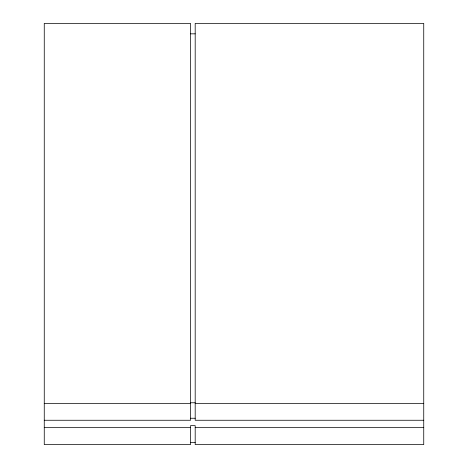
<?xml version="1.0" encoding="UTF-8"?>
<svg xmlns="http://www.w3.org/2000/svg" width="468" height="468" viewBox="0 0 468 468"><rect width="100%" height="100%" fill="white"/><g stroke="black" fill="none" stroke-linecap="round" stroke-linejoin="round"><path stroke-width="0.7" d="M190.54 33.836L195.191 33.836M190.54 402.772L195.191 402.772M44.261 403.504L190.54 403.504M195.191 403.504L423.739 403.504M190.54 418.246L195.191 418.246M44.261 420.258L190.54 420.258L190.54 23.4L44.261 23.4L44.261 444.6L190.54 444.6L190.54 425.64L195.191 425.64L195.191 444.6L423.739 444.6L423.739 23.4L195.191 23.4L195.191 420.258L423.739 420.258M44.261 427.653L190.54 427.653M195.191 427.653L423.739 427.653M190.54 442.588L195.191 442.588"/></g></svg>
